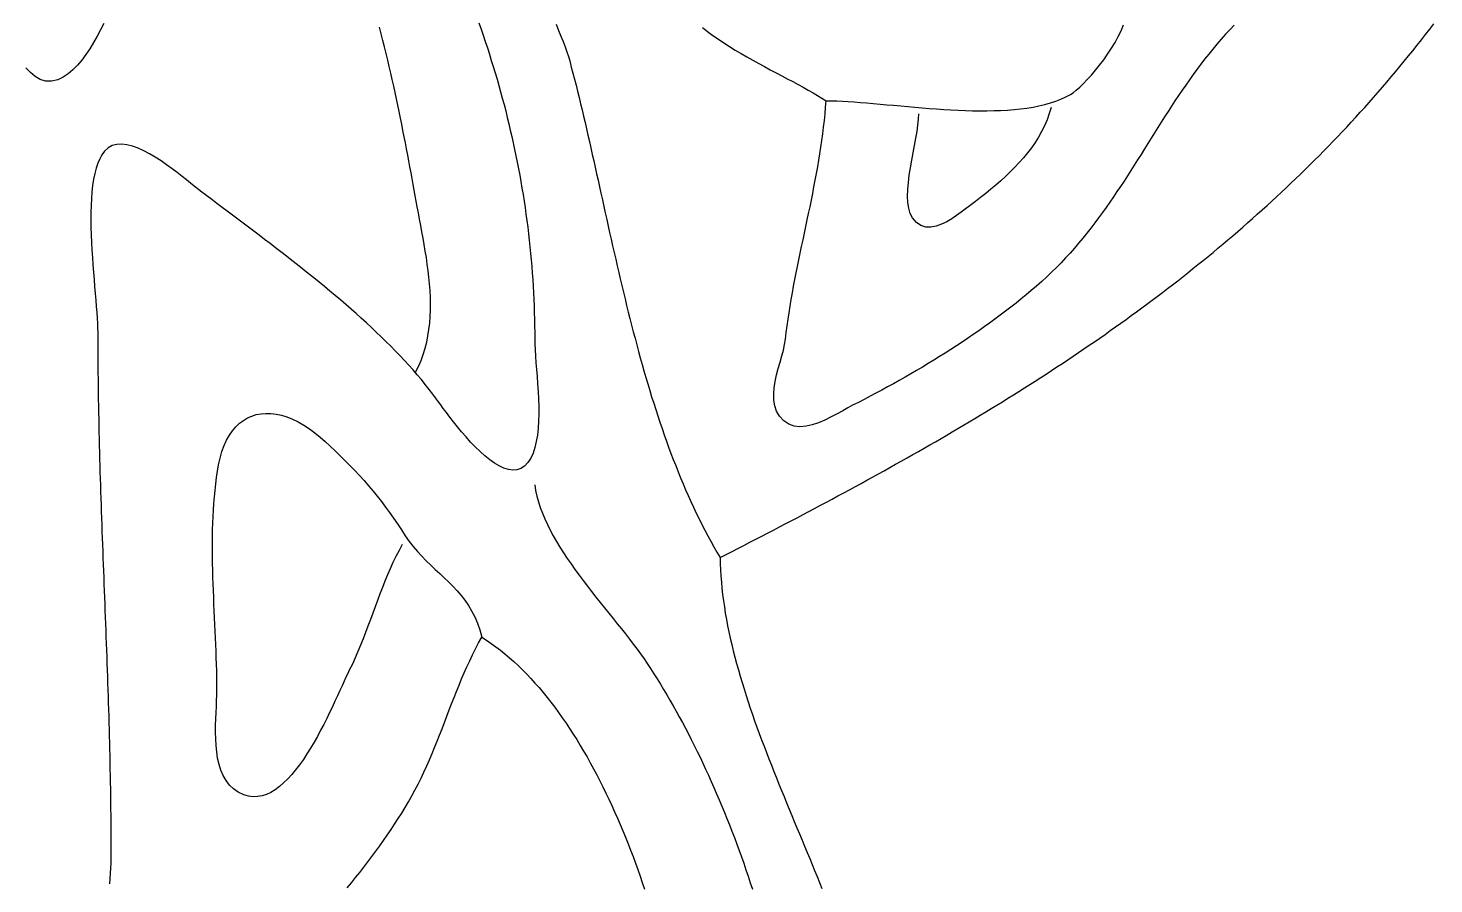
# Model space of a CAD drawing. Header units: millimetres. Extents: x 11 to 803, y 3 to 1113.
# Drawn here: x 406 to 618.3, y 414.6 to 543.9 of the extents above; entities that cross this region are included whole.
import ezdxf

# ---------------------------------------------------------------- set-up
doc = ezdxf.new("R2010")
doc.units = ezdxf.units.MM
doc.layers.add('0_0_0', color=3, linetype='Continuous')

msp = doc.modelspace()

# ---------------------------------------------------------------- linework, layer by layer
at = {"layer": '0_0_0'}
for points in [[(417.43, 544.58), (416.95, 543.61), (416.44, 542.65), (415.9, 541.7), (415.34, 540.77), (414.74, 539.88), (414.12, 539.04), (413.47, 538.27), (412.78, 537.57), (412.06, 536.97), (411.3, 536.47), (410.51, 536.09), (409.55, 535.85), (408.65, 535.88), (407.83, 536.13), (407.06, 536.58), (406.35, 537.17), (405.69, 537.87)], [(474.09, 544.69), (474.42, 543.75), (474.74, 542.8), (475.06, 541.86), (475.37, 540.91), (475.68, 539.97), (475.97, 539.02), (476.27, 538.07), (476.55, 537.11), (476.83, 536.16), (477.11, 535.21), (477.37, 534.25), (477.63, 533.29), (477.89, 532.33), (478.14, 531.37), (478.38, 530.4), (478.61, 529.44), (478.84, 528.47), (479.06, 527.51), (479.28, 526.54), (479.49, 525.57), (479.69, 524.6), (479.88, 523.62), (480.07, 522.65), (480.25, 521.67), (480.43, 520.7), (480.6, 519.72), (480.76, 518.74), (480.91, 517.76), (481.06, 516.78), (481.2, 515.79), (481.34, 514.81), (481.46, 513.82), (481.58, 512.84), (481.7, 511.85), (481.8, 510.86), (481.9, 509.87), (481.99, 508.88), (482.08, 507.89), (482.15, 506.9), (482.22, 505.9), (482.29, 504.91), (482.34, 503.91), (482.39, 502.91), (482.43, 501.92), (482.46, 500.92), (482.49, 499.92), (482.51, 498.92), (482.52, 497.92), (482.52, 496.92), (482.54, 496.14), (482.58, 495.28), (482.64, 494.35), (482.71, 493.36), (482.79, 492.32), (482.88, 491.25), (482.96, 490.14), (483.03, 489.01), (483.08, 487.88), (483.12, 486.74), (483.12, 485.62), (483.1, 484.52), (483.03, 483.45), (482.92, 482.43), (482.76, 481.45), (482.55, 480.54), (482.27, 479.71), (481.92, 478.95), (481.5, 478.29), (480.99, 477.75), (480.44, 477.38), (479.84, 477.18), (479.21, 477.13), (478.56, 477.22), (477.87, 477.43), (477.17, 477.76), (476.45, 478.19), (475.72, 478.7), (474.99, 479.29), (474.27, 479.94), (473.55, 480.64), (472.84, 481.38), (472.15, 482.14), (471.49, 482.9), (470.86, 483.67), (470.26, 484.42), (469.7, 485.14), (469.18, 485.82), (468.72, 486.44), (468.32, 487), (467.97, 487.47), (467.69, 487.86), (467.15, 488.6), (466.58, 489.33), (466, 490.07), (465.4, 490.8), (464.78, 491.53), (464.15, 492.26), (463.5, 492.98), (462.84, 493.71), (462.16, 494.42), (461.47, 495.14), (460.77, 495.86), (460.06, 496.57), (459.33, 497.28), (458.6, 497.98), (457.85, 498.68), (457.1, 499.38), (456.33, 500.08), (455.56, 500.77), (454.78, 501.46), (453.99, 502.15), (453.19, 502.83), (452.39, 503.51), (451.59, 504.18), (450.78, 504.85), (449.96, 505.52), (449.15, 506.18), (448.32, 506.84), (447.5, 507.5), (446.68, 508.15), (445.85, 508.8), (445.03, 509.44), (444.2, 510.08), (443.38, 510.72), (442.55, 511.35), (441.73, 511.97), (440.91, 512.6), (440.1, 513.21), (439.29, 513.83), (438.48, 514.43), (437.68, 515.04), (436.88, 515.63), (436.09, 516.23), (435.31, 516.82), (434.53, 517.4), (433.77, 517.98), (433.01, 518.55), (432.26, 519.12), (431.52, 519.68), (431.07, 520.03), (430.54, 520.46), (429.93, 520.95), (429.26, 521.49), (428.53, 522.06), (427.75, 522.65), (426.93, 523.25), (426.09, 523.83), (425.22, 524.39), (424.35, 524.91), (423.47, 525.37), (422.61, 525.76), (421.76, 526.06), (420.94, 526.27), (420.15, 526.36), (419.41, 526.33), (418.72, 526.15), (418.1, 525.81), (417.55, 525.29), (417.17, 524.77), (416.83, 524.16), (416.54, 523.48), (416.28, 522.73), (416.07, 521.92), (415.9, 521.05), (415.76, 520.12), (415.65, 519.15), (415.57, 518.14), (415.52, 517.1), (415.49, 516.02), (415.48, 514.92), (415.5, 513.8), (415.53, 512.67), (415.58, 511.53), (415.65, 510.39), (415.72, 509.25), (415.8, 508.12), (415.88, 507.01), (415.97, 505.92), (416.06, 504.85), (416.15, 503.81), (416.24, 502.82), (416.31, 501.86), (416.38, 500.95), (416.44, 500.1), (416.49, 499.3), (416.51, 498.57), (416.52, 497.92), (416.53, 496.91), (416.53, 495.9), (416.53, 494.89), (416.54, 493.89), (416.55, 492.88), (416.56, 491.88), (416.57, 490.87), (416.58, 489.87), (416.6, 488.87), (416.61, 487.86), (416.63, 486.86), (416.65, 485.86), (416.67, 484.86), (416.69, 483.85), (416.71, 482.85), (416.74, 481.85), (416.76, 480.85), (416.79, 479.85), (416.82, 478.85), (416.84, 477.85), (416.87, 476.86), (416.9, 475.86), (416.93, 474.86), (416.97, 473.86), (417, 472.86), (417.03, 471.87), (417.07, 470.87), (417.1, 469.87), (417.13, 468.87), (417.17, 467.88), (417.21, 466.88), (417.24, 465.88), (417.28, 464.89), (417.32, 463.89), (417.35, 462.9), (417.39, 461.9), (417.43, 460.9), (417.47, 459.91), (417.51, 458.91), (417.54, 457.92), (417.58, 456.92), (417.62, 455.92), (417.66, 454.93), (417.69, 453.93), (417.73, 452.93), (417.77, 451.94), (417.81, 450.94), (417.84, 449.95), (417.88, 448.95), (417.91, 447.95), (417.95, 446.96), (417.98, 445.96), (418.02, 444.96), (418.05, 443.96), (418.08, 442.97), (418.11, 441.97), (418.15, 440.97), (418.18, 439.97), (418.2, 438.97), (418.23, 437.97), (418.26, 436.97), (418.29, 435.97), (418.31, 434.97), (418.34, 433.97), (418.36, 432.97), (418.38, 431.97), (418.4, 430.97), (418.42, 429.97), (418.44, 428.97), (418.45, 427.96), (418.47, 426.96), (418.48, 425.96), (418.49, 424.95), (418.5, 423.95), (418.51, 422.94), (418.52, 421.94), (418.52, 420.93), (418.52, 419.92), (418.52, 418.92), (418.52, 418.35), (418.49, 417.72), (418.46, 417.03), (418.42, 416.28), (418.37, 415.48), (418.31, 414.63)], [(464.52, 491.92), (464.96, 492.8), (465.35, 493.7), (465.68, 494.61), (465.97, 495.54), (466.21, 496.48), (466.4, 497.43), (466.55, 498.38), (466.66, 499.35), (466.74, 500.32), (466.78, 501.3), (466.78, 502.29), (466.76, 503.27), (466.72, 504.26), (466.64, 505.26), (466.55, 506.25), (466.43, 507.24), (466.3, 508.23), (466.16, 509.22), (466, 510.21), (465.84, 511.19), (465.66, 512.16), (465.48, 513.13), (465.3, 514.09), (465.13, 515.04), (464.95, 515.99), (464.78, 516.92), (464.63, 517.74), (464.48, 518.58), (464.33, 519.43), (464.17, 520.28), (464.01, 521.15), (463.85, 522.03), (463.68, 522.92), (463.52, 523.82), (463.35, 524.72), (463.17, 525.64), (463, 526.56), (462.82, 527.49), (462.63, 528.42), (462.44, 529.36), (462.25, 530.31), (462.06, 531.27), (461.86, 532.23), (461.65, 533.19), (461.44, 534.16), (461.23, 535.14), (461.01, 536.11), (460.79, 537.1), (460.56, 538.08), (460.33, 539.07), (460.09, 540.06), (459.85, 541.05), (459.6, 542.04), (459.35, 543.03), (459.09, 544.03)], [(485.74, 544.46), (486.12, 543.55), (486.47, 542.68), (486.81, 541.84), (487.11, 541.04), (487.38, 540.29), (487.62, 539.58), (487.81, 538.92), (488.05, 538.01), (488.29, 537.1), (488.52, 536.18), (488.76, 535.26), (488.99, 534.34), (489.22, 533.4), (489.44, 532.47), (489.67, 531.53), (489.89, 530.58), (490.12, 529.63), (490.34, 528.68), (490.56, 527.72), (490.78, 526.76), (491, 525.79), (491.22, 524.82), (491.44, 523.85), (491.65, 522.88), (491.87, 521.9), (492.09, 520.92), (492.31, 519.93), (492.52, 518.95), (492.74, 517.96), (492.96, 516.97), (493.18, 515.98), (493.4, 514.99), (493.62, 513.99), (493.84, 513), (494.07, 512), (494.29, 511), (494.52, 510), (494.75, 509), (494.98, 508), (495.21, 507), (495.44, 506), (495.68, 505), (495.92, 504), (496.16, 503.01), (496.4, 502.01), (496.65, 501.01), (496.9, 500.02), (497.15, 499.02), (497.41, 498.03), (497.67, 497.04), (497.93, 496.05), (498.2, 495.06), (498.47, 494.07), (498.74, 493.09), (499.02, 492.11), (499.31, 491.13), (499.59, 490.15), (499.89, 489.18), (500.18, 488.21), (500.49, 487.25), (500.79, 486.28), (501.1, 485.33), (501.42, 484.37), (501.75, 483.42), (502.07, 482.47), (502.41, 481.53), (502.75, 480.6), (503.09, 479.66), (503.45, 478.74), (503.81, 477.81), (504.17, 476.9), (504.54, 475.99), (504.92, 475.08), (505.31, 474.18), (505.7, 473.29), (506.1, 472.4), (506.51, 471.52), (506.92, 470.65), (507.34, 469.78), (507.77, 468.92), (508.21, 468.07), (508.66, 467.22), (509.11, 466.38), (509.57, 465.55), (510.04, 464.73), (510.52, 463.92), (511.43, 464.38), (512.33, 464.84), (513.22, 465.3), (514.12, 465.76), (515.02, 466.23), (515.91, 466.69), (516.81, 467.15), (517.7, 467.62), (518.59, 468.08), (519.48, 468.55), (520.37, 469.01), (521.26, 469.48), (522.15, 469.94), (523.04, 470.41), (523.92, 470.88), (524.8, 471.35), (525.69, 471.82), (526.57, 472.29), (527.45, 472.76), (528.32, 473.23), (529.2, 473.71), (530.08, 474.18), (530.95, 474.65), (531.82, 475.13), (532.69, 475.61), (533.56, 476.09), (534.43, 476.56), (535.3, 477.04), (536.16, 477.53), (537.03, 478.01), (537.89, 478.49), (538.75, 478.98), (539.61, 479.47), (540.47, 479.95), (541.33, 480.44), (542.18, 480.93), (543.04, 481.43), (543.89, 481.92), (544.74, 482.42), (545.59, 482.91), (546.43, 483.41), (547.28, 483.91), (548.12, 484.42), (548.97, 484.92), (549.81, 485.43), (550.64, 485.93), (551.48, 486.44), (552.32, 486.96), (553.15, 487.47), (553.98, 487.98), (554.81, 488.5), (555.64, 489.02), (556.47, 489.54), (557.3, 490.07), (558.12, 490.59), (558.94, 491.12), (559.76, 491.65), (560.58, 492.18), (561.39, 492.72), (562.21, 493.26), (563.02, 493.79), (563.83, 494.34), (564.64, 494.88), (565.45, 495.43), (566.25, 495.98), (567.05, 496.53), (567.86, 497.08), (568.65, 497.64), (569.45, 498.2), (570.25, 498.76), (571.04, 499.33), (571.83, 499.9), (572.62, 500.47), (573.41, 501.04), (574.19, 501.62), (574.98, 502.2), (575.76, 502.78), (576.53, 503.37), (577.31, 503.96), (578.09, 504.55), (578.86, 505.14), (579.63, 505.74), (580.4, 506.34), (581.16, 506.95), (581.93, 507.56), (582.69, 508.17), (583.45, 508.78), (584.21, 509.4), (584.96, 510.02), (585.71, 510.64), (586.46, 511.27), (587.21, 511.9), (587.96, 512.54), (588.7, 513.18), (589.44, 513.82), (590.18, 514.47), (590.92, 515.12), (591.65, 515.77), (592.39, 516.43), (593.12, 517.09), (593.84, 517.75), (594.57, 518.42), (595.29, 519.1), (596.01, 519.77), (596.73, 520.45), (597.44, 521.14), (598.16, 521.83), (598.87, 522.52), (599.58, 523.22), (600.28, 523.92), (600.98, 524.62), (601.68, 525.33), (602.38, 526.05), (603.08, 526.77), (603.77, 527.49), (604.46, 528.22), (605.15, 528.95), (605.83, 529.68), (606.52, 530.42), (607.2, 531.17), (607.87, 531.92), (608.55, 532.67), (609.22, 533.43), (609.89, 534.19), (610.55, 534.96), (611.22, 535.74), (611.88, 536.51), (612.54, 537.3), (613.19, 538.08), (613.85, 538.88), (614.5, 539.68), (615.14, 540.48), (615.79, 541.29), (616.43, 542.1), (617.07, 542.92), (617.7, 543.73), (618.32, 544.54)], [(507.85, 543.97), (508.63, 543.37), (509.44, 542.79), (510.26, 542.22), (511.1, 541.66), (511.95, 541.11), (512.82, 540.58), (513.7, 540.06), (514.58, 539.55), (515.46, 539.05), (516.35, 538.56), (517.23, 538.08), (518.1, 537.61), (518.97, 537.14), (519.83, 536.69), (520.67, 536.25), (521.49, 535.81), (522.29, 535.38), (523.07, 534.95), (523.83, 534.53), (524.55, 534.12), (525.25, 533.72), (525.9, 533.31), (526.52, 532.92)], [(588.16, 544.33), (587.53, 543.69), (586.86, 542.96), (586.2, 542.22), (585.55, 541.47), (584.92, 540.71), (584.31, 539.95), (583.7, 539.19), (583.11, 538.42), (582.53, 537.64), (581.95, 536.86), (581.39, 536.08), (580.84, 535.29), (580.29, 534.49), (579.75, 533.7), (579.22, 532.9), (578.69, 532.1), (578.17, 531.3), (577.65, 530.49), (577.14, 529.68), (576.63, 528.88), (576.12, 528.07), (575.61, 527.26), (575.1, 526.45), (574.6, 525.63), (574.09, 524.82), (573.58, 524.01), (573.07, 523.21), (572.55, 522.4), (572.04, 521.59), (571.52, 520.79), (570.99, 519.99), (570.46, 519.19), (569.92, 518.39), (569.37, 517.6), (568.82, 516.81), (568.26, 516.02), (567.69, 515.24), (567.11, 514.46), (566.51, 513.69), (565.91, 512.92), (565.3, 512.16), (564.67, 511.41), (564.03, 510.66), (563.37, 509.91), (562.7, 509.18), (562.01, 508.45), (561.31, 507.73), (560.59, 507.01), (559.85, 506.31), (559.1, 505.61), (558.32, 504.92), (557.52, 504.24), (556.76, 503.61), (555.99, 502.98), (555.21, 502.36), (554.42, 501.74), (553.63, 501.13), (552.83, 500.53), (552.02, 499.93), (551.21, 499.34), (550.39, 498.75), (549.57, 498.17), (548.74, 497.6), (547.9, 497.03), (547.06, 496.47), (546.22, 495.91), (545.37, 495.36), (544.52, 494.82), (543.66, 494.28), (542.8, 493.75), (541.94, 493.22), (541.07, 492.7), (540.2, 492.19), (539.33, 491.68), (538.46, 491.17), (537.58, 490.68), (536.7, 490.19), (535.82, 489.7), (534.94, 489.22), (534.06, 488.75), (533.17, 488.28), (532.29, 487.82), (531.41, 487.37), (530.52, 486.92), (529.82, 486.54), (529.04, 486.1), (528.19, 485.63), (527.29, 485.16), (526.35, 484.7), (525.4, 484.3), (524.44, 483.98), (523.5, 483.76), (522.58, 483.69), (521.7, 483.78), (520.88, 484.06), (520.13, 484.57), (519.5, 485.26), (519.06, 486.02), (518.78, 486.84), (518.64, 487.72), (518.61, 488.63), (518.69, 489.58), (518.85, 490.54), (519.06, 491.52), (519.31, 492.49), (519.58, 493.44), (519.84, 494.38), (520.08, 495.27), (520.27, 496.12), (520.4, 496.92), (520.51, 497.91), (520.64, 498.91), (520.79, 499.91), (520.94, 500.91), (521.1, 501.91), (521.27, 502.91), (521.44, 503.91), (521.63, 504.91), (521.82, 505.91), (522.01, 506.91), (522.21, 507.91), (522.42, 508.91), (522.62, 509.91), (522.83, 510.91), (523.04, 511.91), (523.26, 512.91), (523.47, 513.91), (523.68, 514.91), (523.89, 515.91), (524.1, 516.91), (524.3, 517.92), (524.51, 518.92), (524.7, 519.92), (524.9, 520.92), (525.08, 521.92), (525.26, 522.92), (525.43, 523.92), (525.6, 524.92), (525.75, 525.92), (525.9, 526.92), (526.03, 527.92), (526.16, 528.92), (526.27, 529.92), (526.37, 530.92), (526.45, 531.92), (526.52, 532.92), (527.31, 532.91), (528.13, 532.88), (528.98, 532.85), (529.86, 532.8), (530.78, 532.74), (531.71, 532.67), (532.68, 532.59), (533.66, 532.51), (534.67, 532.42), (535.69, 532.32), (536.73, 532.23), (537.79, 532.13), (538.85, 532.03), (539.93, 531.94), (541.02, 531.85), (542.11, 531.76), (543.2, 531.68), (544.3, 531.6), (545.39, 531.54), (546.49, 531.48), (547.58, 531.44), (548.66, 531.41), (549.73, 531.4), (550.8, 531.4), (551.85, 531.42), (552.88, 531.45), (553.9, 531.51), (554.91, 531.59), (555.89, 531.69), (556.84, 531.81), (557.78, 531.96), (558.68, 532.14), (559.56, 532.35), (560.4, 532.59), (561.21, 532.86), (561.99, 533.16), (562.73, 533.49), (563.43, 533.86), (563.84, 534.13), (564.31, 534.5), (564.83, 534.96), (565.39, 535.5), (565.98, 536.11), (566.59, 536.79), (567.22, 537.52), (567.84, 538.3), (568.46, 539.12), (569.05, 539.97), (569.63, 540.84), (570.16, 541.72), (570.65, 542.61), (571.08, 543.49), (571.45, 544.36)], [(560.52, 531.92), (560.24, 530.97), (559.9, 530.04), (559.51, 529.15), (559.08, 528.28), (558.6, 527.44), (558.09, 526.63), (557.54, 525.83), (556.96, 525.06), (556.34, 524.31), (555.7, 523.58), (555.03, 522.87), (554.34, 522.17), (553.63, 521.5), (552.9, 520.83), (552.15, 520.19), (551.4, 519.55), (550.63, 518.93), (549.86, 518.32), (549.08, 517.71), (548.3, 517.12), (547.52, 516.54), (546.91, 516.08), (546.24, 515.59), (545.51, 515.1), (544.74, 514.64), (543.95, 514.26), (543.15, 513.97), (542.36, 513.82), (541.59, 513.84), (540.86, 514.06), (540.18, 514.52), (539.57, 515.25), (539.24, 515.91), (539.02, 516.67), (538.89, 517.53), (538.84, 518.48), (538.87, 519.49), (538.96, 520.56), (539.09, 521.66), (539.27, 522.79), (539.46, 523.93), (539.67, 525.06), (539.88, 526.17), (540.08, 527.25), (540.26, 528.27), (540.4, 529.24), (540.49, 530.12), (540.52, 530.92)], [(462.52, 465.92), (462.03, 465.02), (461.57, 464.1), (461.12, 463.18), (460.7, 462.24), (460.29, 461.3), (459.9, 460.35), (459.52, 459.39), (459.15, 458.43), (458.78, 457.46), (458.42, 456.49), (458.06, 455.52), (457.71, 454.55), (457.34, 453.58), (456.98, 452.61), (456.6, 451.65), (456.22, 450.69), (455.82, 449.73), (455.41, 448.78), (454.98, 447.85), (454.52, 446.92), (454.29, 446.43), (454.02, 445.87), (453.74, 445.24), (453.43, 444.56), (453.09, 443.83), (452.74, 443.06), (452.36, 442.24), (451.97, 441.4), (451.55, 440.53), (451.12, 439.64), (450.66, 438.74), (450.19, 437.84), (449.7, 436.93), (449.19, 436.04), (448.67, 435.15), (448.13, 434.29), (447.58, 433.45), (447.01, 432.65), (446.42, 431.88), (445.83, 431.16), (445.22, 430.5), (444.6, 429.89), (443.97, 429.34), (443.33, 428.87), (442.67, 428.47), (442.01, 428.16), (441.34, 427.94), (440.66, 427.82), (439.98, 427.8), (439.28, 427.89), (438.58, 428.09), (437.75, 428.48), (437.03, 428.98), (436.42, 429.57), (435.9, 430.25), (435.47, 431.01), (435.13, 431.83), (434.85, 432.7), (434.64, 433.62), (434.5, 434.58), (434.4, 435.56), (434.34, 436.56), (434.32, 437.56), (434.33, 438.56), (434.36, 439.55), (434.4, 440.51), (434.44, 441.43), (434.48, 442.32), (434.51, 443.15), (434.52, 443.92), (434.52, 444.88), (434.51, 445.85), (434.49, 446.83), (434.46, 447.81), (434.43, 448.8), (434.4, 449.8), (434.36, 450.8), (434.31, 451.8), (434.27, 452.81), (434.22, 453.83), (434.17, 454.84), (434.13, 455.86), (434.08, 456.89), (434.04, 457.91), (434, 458.93), (433.96, 459.96), (433.92, 460.98), (433.9, 462.01), (433.87, 463.03), (433.86, 464.05), (433.85, 465.07), (433.85, 466.09), (433.86, 467.1), (433.87, 468.11), (433.9, 469.12), (433.95, 470.12), (434, 471.12), (434.07, 472.11), (434.15, 473.1), (434.24, 474.07), (434.35, 475.05), (434.48, 476.01), (434.63, 476.97), (434.79, 477.92), (435.01, 478.96), (435.29, 479.94), (435.62, 480.83), (436, 481.66), (436.42, 482.41), (436.88, 483.08), (437.39, 483.68), (437.94, 484.2), (438.52, 484.64), (439.14, 485.01), (439.8, 485.3), (440.48, 485.52), (441.19, 485.65), (441.93, 485.71), (442.69, 485.7), (443.48, 485.6), (444.28, 485.42), (445.11, 485.17), (445.94, 484.84), (446.79, 484.43), (447.65, 483.94), (448.52, 483.37), (449.34, 482.77), (450.13, 482.13), (450.89, 481.46), (451.64, 480.77), (452.37, 480.07), (453.09, 479.35), (453.81, 478.63), (454.52, 477.91), (455.3, 477.13), (456.04, 476.34), (456.75, 475.55), (457.44, 474.77), (458.1, 473.97), (458.74, 473.18), (459.37, 472.37), (459.98, 471.55), (460.58, 470.72), (461.18, 469.87), (461.78, 469.01), (462.38, 468.12), (462.98, 467.21), (463.57, 466.37), (464.19, 465.58), (464.82, 464.84), (465.48, 464.13), (466.15, 463.45), (466.83, 462.79), (467.5, 462.15), (468.18, 461.52), (468.86, 460.89), (469.52, 460.25), (470.16, 459.6), (470.79, 458.92), (471.39, 458.22), (471.96, 457.49), (472.5, 456.71), (473, 455.88), (473.46, 454.99), (473.87, 454.04), (474.23, 453.02), (474.52, 451.92)], [(482.52, 474.92), (482.66, 474.06), (482.85, 473.21), (483.08, 472.35), (483.36, 471.5), (483.68, 470.64), (484.04, 469.78), (484.43, 468.92), (484.86, 468.07), (485.32, 467.21), (485.81, 466.36), (486.32, 465.5), (486.86, 464.65), (487.42, 463.8), (488.01, 462.96), (488.6, 462.11), (489.22, 461.27), (489.84, 460.44), (490.48, 459.61), (491.12, 458.78), (491.77, 457.96), (492.42, 457.15), (493.07, 456.34), (493.71, 455.53), (494.36, 454.73), (494.99, 453.94), (495.62, 453.16), (496.23, 452.39), (496.83, 451.62), (497.41, 450.86), (497.98, 450.11), (498.52, 449.37), (499.03, 448.64), (499.52, 447.92), (500.03, 447.15), (500.52, 446.38), (501.02, 445.6), (501.51, 444.81), (501.99, 444.01), (502.47, 443.2), (502.95, 442.38), (503.42, 441.56), (503.89, 440.72), (504.36, 439.88), (504.82, 439.03), (505.27, 438.17), (505.73, 437.3), (506.17, 436.43), (506.62, 435.55), (507.05, 434.66), (507.49, 433.77), (507.92, 432.87), (508.34, 431.96), (508.76, 431.05), (509.17, 430.13), (509.58, 429.2), (509.99, 428.27), (510.38, 427.34), (510.78, 426.4), (511.17, 425.45), (511.55, 424.51), (511.93, 423.55), (512.3, 422.59), (512.67, 421.63), (513.03, 420.67), (513.38, 419.7), (513.73, 418.73), (514.08, 417.76), (514.42, 416.78), (514.75, 415.8), (515.08, 414.82), (515.4, 413.83)], [(510.52, 463.92), (510.54, 463), (510.58, 462.07), (510.64, 461.15), (510.71, 460.22), (510.8, 459.29), (510.9, 458.35), (511.02, 457.41), (511.16, 456.47), (511.31, 455.53), (511.48, 454.58), (511.66, 453.64), (511.85, 452.69), (512.06, 451.74), (512.28, 450.79), (512.51, 449.83), (512.76, 448.88), (513.01, 447.92), (513.28, 446.96), (513.55, 446), (513.84, 445.04), (514.14, 444.09), (514.44, 443.12), (514.76, 442.16), (515.08, 441.2), (515.41, 440.24), (515.74, 439.28), (516.09, 438.32), (516.44, 437.36), (516.79, 436.4), (517.15, 435.44), (517.52, 434.49), (517.89, 433.53), (518.26, 432.58), (518.64, 431.62), (519.02, 430.67), (519.4, 429.72), (519.79, 428.77), (520.18, 427.82), (520.57, 426.88), (520.96, 425.93), (521.34, 424.99), (521.73, 424.06), (522.12, 423.12), (522.51, 422.19), (522.9, 421.26), (523.28, 420.33), (523.67, 419.41), (524.05, 418.49), (524.42, 417.57), (524.8, 416.66), (525.16, 415.75), (525.53, 414.85), (525.89, 413.95)], [(454.21, 414.04), (454.84, 414.82), (455.47, 415.6), (456.09, 416.39), (456.71, 417.18), (457.32, 417.97), (457.92, 418.77), (458.52, 419.58), (459.11, 420.39), (459.69, 421.2), (460.26, 422.02), (460.82, 422.84), (461.37, 423.67), (461.9, 424.51), (462.43, 425.35), (462.95, 426.2), (463.45, 427.05), (463.94, 427.92), (464.43, 428.81), (464.9, 429.71), (465.35, 430.62), (465.79, 431.53), (466.21, 432.46), (466.62, 433.38), (467.02, 434.32), (467.41, 435.25), (467.79, 436.19), (468.16, 437.13), (468.53, 438.07), (468.89, 439.02), (469.25, 439.96), (469.62, 440.91), (469.98, 441.85), (470.35, 442.79), (470.72, 443.72), (471.1, 444.66), (471.48, 445.59), (471.88, 446.51), (472.28, 447.43), (472.7, 448.34), (473.13, 449.25), (473.58, 450.15), (474.04, 451.04), (474.52, 451.92), (475.24, 451.45), (475.95, 450.97), (476.65, 450.46), (477.34, 449.93), (478.02, 449.38), (478.69, 448.81), (479.36, 448.22), (480.02, 447.61), (480.66, 446.98), (481.31, 446.33), (481.94, 445.66), (482.56, 444.98), (483.18, 444.28), (483.78, 443.56), (484.38, 442.82), (484.97, 442.07), (485.56, 441.31), (486.13, 440.53), (486.69, 439.74), (487.25, 438.93), (487.8, 438.11), (488.34, 437.27), (488.87, 436.43), (489.39, 435.57), (489.91, 434.71), (490.42, 433.83), (490.91, 432.94), (491.4, 432.04), (491.88, 431.14), (492.36, 430.22), (492.82, 429.3), (493.28, 428.37), (493.72, 427.43), (494.16, 426.49), (494.59, 425.54), (495.02, 424.58), (495.43, 423.62), (495.83, 422.66), (496.23, 421.69), (496.62, 420.72), (497, 419.74), (497.37, 418.77), (497.73, 417.79), (498.08, 416.81), (498.43, 415.83), (498.77, 414.85), (499.1, 413.87)]]:
    msp.add_lwpolyline(points, dxfattribs=at)

doc.saveas('drawing.dxf')
